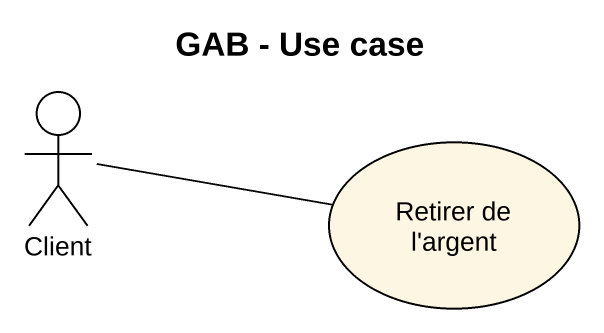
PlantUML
@startuml
title GAB - Use case
actor Client
usecase "Retirer de l'argent" as Retirer_de_l_argent
Client -right- Retirer_de_l_argent
@enduml
